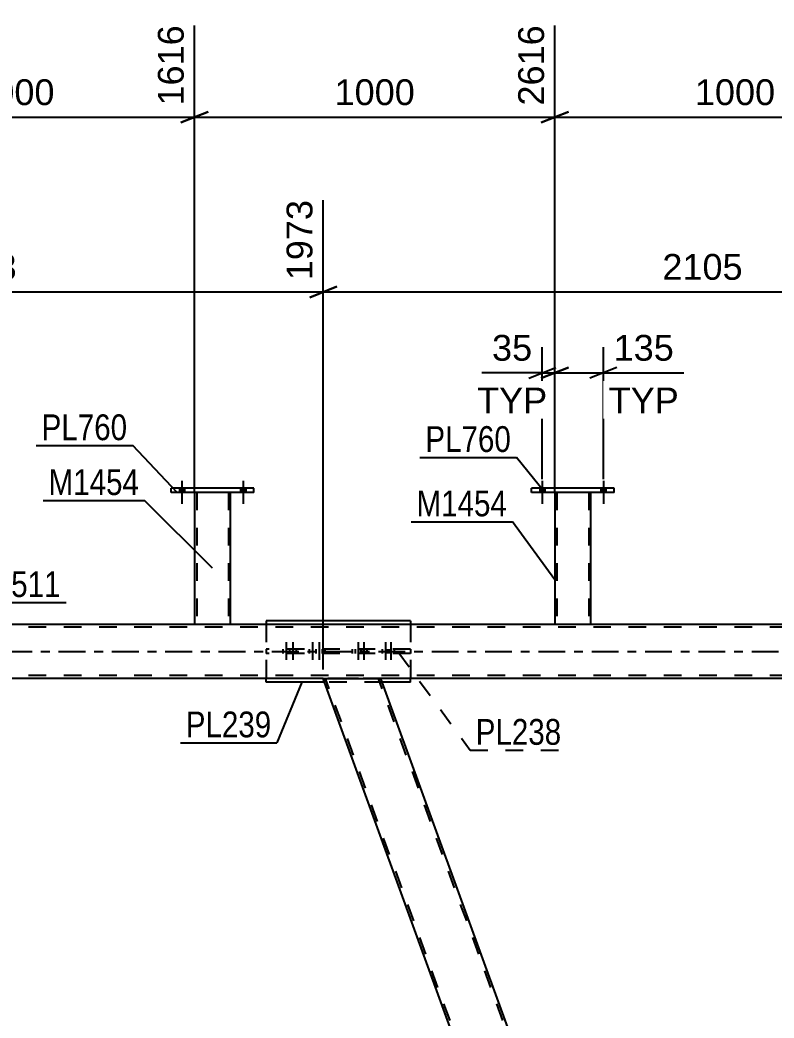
# Model space of a CAD drawing. Header units: millimetres. Extents: x -88 to 753, y -403 to 191.
# Drawn here: x 43.5 to 127.2, y -40.7 to 70.1 of the extents above; entities that cross this region are included whole.
import ezdxf

# ---------------------------------------------------------------- set-up
doc = ezdxf.new("R2010")
doc.units = ezdxf.units.MM
doc.linetypes.add('DXK_LINE_DOT2', pattern=[3.9198, 1.9599, -1.9599])
doc.linetypes.add('DXK_LINE_DOT3', pattern=[5.9187, 2.979, -0.9799, 0.9799, -0.9799])
doc.styles.add('Arial', font='arial.ttf', dxfattribs={"height": 0.2})
doc.styles.add('Arial Narrow', font='ARIALN.TTF', dxfattribs={"height": 0.2})

# ---------------------------------------------------------------- blocks, each defined once
blk = doc.blocks.new('Bolt-317404679-3487 - 2929')
at = {"color": 1, "linetype": 'DXK_LINE_DOT2'}
for p, q in [((72.68, 0.24), (72.68, -0.24)), ((73.04, 1.04), (73.04, -1.96)), ((73.4, 0.24), (73.4, -0.24)), ((73.41, 0.24), (73.41, -0.24)), ((73.77, 1.04), (73.77, -1.96)), ((74.13, 0.24), (74.13, -0.24)), ((75.6, 0.24), (75.6, -0.24)), ((75.96, 1.04), (75.96, -1.96)), ((76.32, 0.24), (76.32, -0.24)), ((76.33, 0.24), (76.33, -0.24)), ((76.69, 1.04), (76.69, -1.96)), ((77.05, 0.24), (77.05, -0.24))]:
    blk.add_line(p, q, dxfattribs=at)
blk = doc.blocks.new('Part-317404679-3100 - 2929')
at = {"color": 2, "linetype": 'Continuous'}
for p, q in [((102.86, 17.64), (102.86, 3)), ((106.86, 3), (106.86, 17.64))]:
    blk.add_line(p, q, dxfattribs=at)
at = {"color": 7, "linetype": 'DXK_LINE_DOT2'}
for p, q in [((106.86, 17.64), (102.86, 17.64)), ((103.1, 17.64), (103.1, 3)), ((106.62, 17.64), (106.62, 3)), ((106.86, 3), (102.86, 3)), ((106.86, 3), (106.86, 3)), ((106.86, 3), (106.86, 3))]:
    blk.add_line(p, q, dxfattribs=at)
blk = doc.blocks.new('Part-317404679-3012 - 2929')
at = {"color": 2, "linetype": 'Continuous'}
for p, q in [((626.43, 3), (12.26, 3)), ((77.15, -3), (12.26, -3)), ((162.29, -3), (83.54, -3))]:
    blk.add_line(p, q, dxfattribs=at)
at = {"color": 7, "linetype": 'DXK_LINE_DOT2'}
for p, q in [((630.43, 2.68), (12.26, 2.68)), ((630.43, -2.68), (12.26, -2.68)), ((629.83, -3), (77.15, -3)), ((83.54, -3), (77.15, -3))]:
    blk.add_line(p, q, dxfattribs=at)
at = {"color": 7, "linetype": 'DXK_LINE_DOT3'}
blk.add_line((12.26, 0), (640.43, 0), dxfattribs=at)
blk = doc.blocks.new('Part-317404679-3043 - 2929')
at = {"color": 2, "linetype": 'Continuous'}
for p, q in [((60.26, 17.64), (60.26, 18.12)), ((69.46, 18.12), (60.26, 18.12)), ((69.46, 17.64), (69.46, 18.12)), ((69.46, 17.64), (60.26, 17.64))]:
    blk.add_line(p, q, dxfattribs=at)
blk = doc.blocks.new('Part-317404679-3105 - 2929')
at = {"color": 2, "linetype": 'Continuous'}
for p, q in [((100.26, 17.64), (100.26, 18.12)), ((109.46, 18.12), (100.26, 18.12)), ((109.46, 17.64), (109.46, 18.12)), ((109.46, 17.64), (100.26, 17.64))]:
    blk.add_line(p, q, dxfattribs=at)
blk = doc.blocks.new('Part-317404679-3110 - 2929')
at = {"color": 2, "linetype": 'Continuous'}
for p, q in [((62.86, 17.64), (62.86, 3)), ((66.86, 3), (66.86, 17.64))]:
    blk.add_line(p, q, dxfattribs=at)
at = {"color": 7, "linetype": 'DXK_LINE_DOT2'}
for p, q in [((66.86, 17.64), (62.86, 17.64)), ((63.1, 17.64), (63.1, 3)), ((66.62, 17.64), (66.62, 3)), ((66.86, 3), (62.86, 3)), ((66.86, 3), (66.86, 3)), ((66.86, 3), (66.86, 3))]:
    blk.add_line(p, q, dxfattribs=at)
blk = doc.blocks.new('Part-317404679-3309 - 2929')
at = {"color": 2, "linetype": 'Continuous'}
for p, q in [((120.46, -122), (77.15, -3)), ((77.15, -3), (83.54, -3)), ((126.85, -122), (83.54, -3))]:
    blk.add_line(p, q, dxfattribs=at)
at = {"color": 7, "linetype": 'DXK_LINE_DOT2'}
for p, q in [((120.72, -122), (77.41, -3)), ((126.59, -122), (83.28, -3))]:
    blk.add_line(p, q, dxfattribs=at)
blk = doc.blocks.new('Part-317404679-3415 - 2929')
at = {"color": 7, "linetype": 'DXK_LINE_DOT2'}
for p, q in [((86.82, 0.24), (70.82, 0.24)), ((70.82, 0.24), (70.82, -0.24)), ((77.33, 0.24), (77.33, -0.24)), ((80.41, -0.24), (80.41, 0.24)), ((86.82, 0.24), (86.82, -0.24)), ((86.82, -0.24), (70.82, -0.24))]:
    blk.add_line(p, q, dxfattribs=at)
blk = doc.blocks.new('Part-317404679-3420 - 2929')
at = {"color": 2, "linetype": 'Continuous'}
for p, q in [((70.82, 3.4), (70.82, 3)), ((86.82, 3.4), (70.82, 3.4)), ((86.82, 3.4), (86.82, 3)), ((70.82, -3.4), (70.82, -3)), ((86.82, -3.4), (86.82, -3)), ((77.3, -3.4), (70.82, -3.4)), ((86.82, -3.4), (83.68, -3.4))]:
    blk.add_line(p, q, dxfattribs=at)
at = {"color": 7, "linetype": 'DXK_LINE_DOT2'}
for p, q in [((70.82, 3), (70.82, -3)), ((86.82, 3), (86.82, -3)), ((83.68, -3.4), (77.3, -3.4))]:
    blk.add_line(p, q, dxfattribs=at)
blk = doc.blocks.new('Bolt-317404679-3477 - 2929')
at = {"linetype": 'Continuous'}
for points in [[(101.18, 17.64), (101.74, 17.64), (101.74, 18.12), (101.18, 18.12)], [(101.18, 17.64), (101.74, 17.64), (101.74, 18.12), (101.18, 18.12)], [(107.98, 17.64), (108.54, 17.64), (108.54, 18.12), (107.98, 18.12)], [(107.98, 17.64), (108.54, 17.64), (108.54, 18.12), (107.98, 18.12)]]:
    blk.add_hatch(color=1, dxfattribs=at).paths.add_polyline_path(points)
at = {"color": 1, "linetype": 'Continuous'}
for p, q in [((101.46, 18.92), (101.46, 16.4)), ((101.46, 18.92), (101.46, 16.4)), ((108.26, 18.92), (108.26, 16.4)), ((108.26, 18.92), (108.26, 16.4)), ((101.18, 18.12), (101.18, 17.64)), ((101.18, 18.12), (101.18, 17.64)), ((101.74, 18.12), (101.74, 17.64)), ((101.74, 18.12), (101.74, 17.64)), ((107.98, 18.12), (107.98, 17.64)), ((107.98, 18.12), (107.98, 17.64)), ((108.54, 18.12), (108.54, 17.64)), ((108.54, 18.12), (108.54, 17.64))]:
    blk.add_line(p, q, dxfattribs=at)
blk = doc.blocks.new('Bolt-317404679-3479 - 2929')
at = {"linetype": 'Continuous'}
for points in [[(61.18, 17.64), (61.74, 17.64), (61.74, 18.12), (61.18, 18.12)], [(61.18, 17.64), (61.74, 17.64), (61.74, 18.12), (61.18, 18.12)], [(67.98, 17.64), (68.54, 17.64), (68.54, 18.12), (67.98, 18.12)], [(67.98, 17.64), (68.54, 17.64), (68.54, 18.12), (67.98, 18.12)]]:
    blk.add_hatch(color=1, dxfattribs=at).paths.add_polyline_path(points)
at = {"color": 1, "linetype": 'Continuous'}
for p, q in [((61.46, 18.92), (61.46, 16.4)), ((61.46, 18.92), (61.46, 16.4)), ((68.26, 18.92), (68.26, 16.4)), ((68.26, 18.92), (68.26, 16.4)), ((61.18, 18.12), (61.18, 17.64)), ((61.18, 18.12), (61.18, 17.64)), ((61.74, 18.12), (61.74, 17.64)), ((61.74, 18.12), (61.74, 17.64)), ((67.98, 18.12), (67.98, 17.64)), ((67.98, 18.12), (67.98, 17.64)), ((68.54, 18.12), (68.54, 17.64)), ((68.54, 18.12), (68.54, 17.64))]:
    blk.add_line(p, q, dxfattribs=at)
blk = doc.blocks.new('Bolt-317404679-3480 - 2929')
at = {"color": 1, "linetype": 'DXK_LINE_DOT2'}
for p, q in [((80.68, 0.24), (80.68, -0.24)), ((81.04, 1.04), (81.04, -1.96)), ((81.28, 0.24), (81.28, -0.24)), ((81.4, 0.24), (81.4, -0.24)), ((81.64, 1.04), (81.64, -1.96)), ((82, 0.24), (82, -0.24)), ((83.7, 0.24), (83.7, -0.24)), ((84.06, 1.04), (84.06, -1.96)), ((84.3, 0.24), (84.3, -0.24)), ((84.42, 0.24), (84.42, -0.24)), ((84.66, 1.04), (84.66, -1.96)), ((85.02, 0.24), (85.02, -0.24))]:
    blk.add_line(p, q, dxfattribs=at)
blk = doc.blocks.new('StraightDimension-317404679-3555 - 2929')
at = {"color": 7, "linetype": 'Continuous'}
for p, q in [((102.86, 17.62), (102.86, 69.49)), ((142.86, 18.64), (142.86, 69.49)), ((104.36, 59.89), (101.36, 58.69)), ((141.36, 58.69), (144.36, 59.89)), ((102.86, 59.29), (142.86, 59.29))]:
    blk.add_line(p, q, dxfattribs=at)
at = {"color": 0}
blk.add_wipeout([(127.91, 60.04), (127.91, 64.24), (117.81, 64.24), (117.81, 60.04)], dxfattribs=at)
at = {"color": 3, "style": 'Arial'}
blk.add_text('1000', height=2.865, dxfattribs=at).set_placement((118.41, 60.64))
at = {"color": 0, "linetype": 'Continuous'}
blk.add_wipeout([(142.26, 70.09), (138.06, 70.09), (138.06, 59.99), (142.26, 59.99)], dxfattribs=at)
at = {"color": 3, "linetype": 'Continuous', "style": 'Arial'}
blk.add_text('3616', height=2.865, rotation=90.0002, dxfattribs=at).set_placement((141.66, 60.59))
blk = doc.blocks.new('StraightDimension-317404679-9100 - 2929')
at = {"color": 7, "linetype": 'Continuous'}
for p, q in [((77.15, -2), (77.15, 50.09)), ((161.34, -2), (161.34, 50.09)), ((78.65, 40.5), (75.65, 39.3)), ((77.15, 39.9), (161.34, 39.9)), ((159.84, 39.3), (162.84, 40.5))]:
    blk.add_line(p, q, dxfattribs=at)
at = {"color": 0}
blk.add_wipeout([(124.29, 40.65), (124.29, 44.85), (114.2, 44.85), (114.2, 40.65)], dxfattribs=at)
at = {"color": 3, "style": 'Arial'}
blk.add_text('2105', height=2.865, dxfattribs=at).set_placement((114.8, 41.25))
at = {"color": 0, "linetype": 'Continuous'}
blk.add_wipeout([(160.74, 50.69), (156.54, 50.69), (156.54, 40.6), (160.74, 40.6)], dxfattribs=at)
at = {"color": 3, "linetype": 'Continuous', "style": 'Arial'}
blk.add_text('4078', height=2.865, rotation=90.0002, dxfattribs=at).set_placement((160.14, 41.2))
blk = doc.blocks.new('StraightDimension-317404679-9101 - 2929')
at = {"color": 7, "linetype": 'Continuous'}
for p, q in [((77.15, -2), (77.15, 50.09)), ((0.16, 4), (0.16, 43.42)), ((1.66, 40.5), (-1.34, 39.3)), ((0.16, 39.9), (77.15, 39.9)), ((75.65, 39.3), (78.65, 40.5))]:
    blk.add_line(p, q, dxfattribs=at)
at = {"color": 0}
blk.add_wipeout([(43.7, 40.65), (43.7, 44.85), (33.61, 44.85), (33.61, 40.65)], dxfattribs=at)
at = {"color": 3, "style": 'Arial'}
blk.add_text('1973', height=2.865, dxfattribs=at).set_placement((34.21, 41.25))
at = {"color": 0, "linetype": 'Continuous'}
for points in [[(76.55, 50.69), (72.35, 50.69), (72.35, 40.6), (76.55, 40.6)], [(-0.44, 44.02), (-4.64, 44.02), (-4.64, 40.6), (-0.44, 40.6)]]:
    blk.add_wipeout(points, dxfattribs=at)
at = {"color": 3, "linetype": 'Continuous', "style": 'Arial'}
for s, height, p in [('1973', 2.865, (75.95, 41.2)), ('0', 2.87, (-1.04, 41.2))]:
    blk.add_text(s, height=height, rotation=90.0002, dxfattribs=at).set_placement(p)
blk = doc.blocks.new('StraightDimension-317404679-3556 - 2929')
at = {"color": 7, "linetype": 'Continuous'}
for p, q in [((62.86, 17.62), (62.86, 69.49)), ((102.86, 17.62), (102.86, 69.49)), ((64.36, 59.89), (61.36, 58.69)), ((101.36, 58.69), (104.36, 59.89)), ((62.86, 59.29), (102.86, 59.29))]:
    blk.add_line(p, q, dxfattribs=at)
at = {"color": 0}
blk.add_wipeout([(87.91, 60.04), (87.91, 64.24), (77.81, 64.24), (77.81, 60.04)], dxfattribs=at)
at = {"color": 3, "style": 'Arial'}
blk.add_text('1000', height=2.865, dxfattribs=at).set_placement((78.41, 60.64))
at = {"color": 0, "linetype": 'Continuous'}
blk.add_wipeout([(102.26, 70.09), (98.06, 70.09), (98.06, 59.99), (102.26, 59.99)], dxfattribs=at)
at = {"color": 3, "linetype": 'Continuous', "style": 'Arial'}
blk.add_text('2616', height=2.865, rotation=90.0002, dxfattribs=at).set_placement((101.66, 60.59))
blk = doc.blocks.new('StraightDimension-317404679-3557 - 2929')
at = {"color": 7, "linetype": 'Continuous'}
for p, q in [((62.86, 17.62), (62.86, 69.49)), ((22.86, 18.24), (22.86, 67.26)), ((24.36, 59.89), (21.36, 58.69)), ((61.36, 58.69), (64.36, 59.89)), ((22.86, 59.29), (62.86, 59.29))]:
    blk.add_line(p, q, dxfattribs=at)
at = {"color": 0}
blk.add_wipeout([(47.91, 60.04), (47.91, 64.24), (37.81, 64.24), (37.81, 60.04)], dxfattribs=at)
at = {"color": 3, "style": 'Arial'}
blk.add_text('1000', height=2.865, dxfattribs=at).set_placement((38.41, 60.64))
at = {"color": 0, "linetype": 'Continuous'}
blk.add_wipeout([(62.26, 70.09), (58.06, 70.09), (58.06, 59.99), (62.26, 59.99)], dxfattribs=at)
at = {"color": 3, "linetype": 'Continuous', "style": 'Arial'}
blk.add_text('1616', height=2.865, rotation=90.0002, dxfattribs=at).set_placement((61.66, 60.59))
blk = doc.blocks.new('StraightDimension-317404679-4782 - 2929')
at = {"color": 7, "linetype": 'Continuous'}
for p, q in [((101.46, 19.12), (101.46, 33.77)), ((102.86, 18.64), (102.86, 33.77)), ((99.96, 30.32), (102.96, 31.52)), ((104.36, 31.52), (101.36, 30.32)), ((101.46, 30.92), (94.77, 30.92)), ((101.46, 30.92), (94.77, 30.92)), ((101.46, 30.92), (102.86, 30.92))]:
    blk.add_line(p, q, dxfattribs=at)
at = {"color": 0}
blk.add_wipeout([(100.94, 31.67), (100.94, 35.87), (95.29, 35.87), (95.29, 31.67)], dxfattribs=at)
at = {"color": 0, "linetype": 'Continuous'}
blk.add_wipeout([(102.6, 25.82), (102.6, 30.02), (93.63, 30.02), (93.63, 25.82)], dxfattribs=at)
at = {"color": 3, "style": 'Arial'}
blk.add_text('35', height=2.865, dxfattribs=at).set_placement((95.89, 32.27))
at = {"color": 3, "linetype": 'Continuous', "style": 'Arial'}
blk.add_text('TYP', height=2.865, dxfattribs=at).set_placement((94.23, 26.42))
blk = doc.blocks.new('StraightDimension-317404679-4792 - 2929')
at = {"color": 7, "linetype": 'Continuous'}
for p, q in [((102.86, 18.64), (102.86, 33.77)), ((108.26, 19.12), (108.26, 33.77)), ((101.36, 30.32), (104.36, 31.52)), ((109.76, 31.52), (106.76, 30.32)), ((102.86, 30.92), (108.26, 30.92)), ((108.26, 30.92), (117.18, 30.92)), ((108.26, 30.92), (117.18, 30.92))]:
    blk.add_line(p, q, dxfattribs=at)
at = {"color": 0}
blk.add_wipeout([(116.66, 31.67), (116.66, 35.87), (108.79, 35.87), (108.79, 31.67)], dxfattribs=at)
at = {"color": 0, "linetype": 'Continuous'}
blk.add_wipeout([(117.21, 25.82), (117.21, 30.02), (108.24, 30.02), (108.24, 25.82)], dxfattribs=at)
at = {"color": 3, "style": 'Arial'}
blk.add_text('135', height=2.865, dxfattribs=at).set_placement((109.39, 32.27))
at = {"color": 3, "linetype": 'Continuous', "style": 'Arial'}
blk.add_text('TYP', height=2.865, dxfattribs=at).set_placement((108.84, 26.42))
blk = doc.blocks.new('Mark-317404679-3008 - 2929')
at = {"color": 30, "linetype": 'Continuous'}
for p, q in [((34.79, 1.47), (37.54, 5.44)), ((37.54, 5.44), (48.6, 5.44))]:
    blk.add_line(p, q, dxfattribs=at)
at = {"color": 0}
blk.add_wipeout([(48, 6.04), (48, 9.04), (38.14, 9.04), (38.14, 6.04)], dxfattribs=at)
blk.add_wipeout([(48, 6.04), (48, 9.04), (38.14, 9.04), (38.14, 6.04)], dxfattribs=at)
at = {"color": 3, "style": 'Arial Narrow'}
blk.add_text('TR511', height=2.863, dxfattribs=at).set_placement((38.14, 6.04))
blk = doc.blocks.new('Mark-317404679-3039 - 2929')
at = {"color": 30, "linetype": 'Continuous'}
for p in [(45.29, 22.85), (60.95, 17.64)]:
    blk.add_line(p, (56, 22.85), dxfattribs=at)
at = {"color": 0}
blk.add_wipeout([(55.4, 23.45), (55.4, 26.45), (45.89, 26.45), (45.89, 23.45)], dxfattribs=at)
blk.add_wipeout([(55.4, 23.45), (55.4, 26.45), (45.89, 26.45), (45.89, 23.45)], dxfattribs=at)
at = {"color": 3, "style": 'Arial Narrow'}
blk.add_text('PL760', height=2.863, dxfattribs=at).set_placement((45.89, 23.45))
blk = doc.blocks.new('Mark-317404679-3096 - 2929')
at = {"color": 30, "linetype": 'Continuous'}
for p in [(86.91, 14.4), (102.86, 7.95)]:
    blk.add_line(p, (98.16, 14.4), dxfattribs=at)
at = {"color": 0}
blk.add_wipeout([(97.56, 15), (97.56, 18), (87.51, 18), (87.51, 15)], dxfattribs=at)
blk.add_wipeout([(97.56, 15), (97.56, 18), (87.51, 18), (87.51, 15)], dxfattribs=at)
at = {"color": 3, "style": 'Arial Narrow'}
blk.add_text('M1454', height=2.863, dxfattribs=at).set_placement((87.51, 15))
blk = doc.blocks.new('Mark-317404679-3101 - 2929')
at = {"color": 30, "linetype": 'Continuous'}
for p in [(87.89, 21.54), (101.76, 17.64)]:
    blk.add_line(p, (98.6, 21.54), dxfattribs=at)
at = {"color": 0}
blk.add_wipeout([(98, 22.14), (98, 25.14), (88.49, 25.14), (88.49, 22.14)], dxfattribs=at)
blk.add_wipeout([(98, 22.14), (98, 25.14), (88.49, 25.14), (88.49, 22.14)], dxfattribs=at)
at = {"color": 3, "style": 'Arial Narrow'}
blk.add_text('PL760', height=2.863, dxfattribs=at).set_placement((88.49, 22.14))
blk = doc.blocks.new('Mark-317404679-3106 - 2929')
at = {"color": 30, "linetype": 'Continuous'}
for p in [(46.06, 16.76), (64.84, 9.26)]:
    blk.add_line(p, (57.31, 16.76), dxfattribs=at)
at = {"color": 0}
blk.add_wipeout([(56.71, 17.36), (56.71, 20.36), (46.66, 20.36), (46.66, 17.36)], dxfattribs=at)
blk.add_wipeout([(56.71, 17.36), (56.71, 20.36), (46.66, 20.36), (46.66, 17.36)], dxfattribs=at)
at = {"color": 3, "style": 'Arial Narrow'}
blk.add_text('M1454', height=2.863, dxfattribs=at).set_placement((46.66, 17.36))
blk = doc.blocks.new('Mark-317404679-3411 - 2929')
at = {"color": 30, "linetype": 'DXK_LINE_DOT2'}
for p, q in [((85.53, -0.14), (93.48, -10.96)), ((93.48, -10.96), (104.18, -10.96))]:
    blk.add_line(p, q, dxfattribs=at)
at = {"color": 0}
blk.add_wipeout([(103.58, -10.36), (103.58, -7.36), (94.08, -7.36), (94.08, -10.36)], dxfattribs=at)
blk.add_wipeout([(103.58, -10.36), (103.58, -7.36), (94.08, -7.36), (94.08, -10.36)], dxfattribs=at)
at = {"color": 3, "style": 'Arial Narrow'}
blk.add_text('PL238', height=2.863, dxfattribs=at).set_placement((94.08, -10.36))
blk = doc.blocks.new('Mark-317404679-3416 - 2929')
at = {"color": 30, "linetype": 'Continuous'}
for p in [(74.79, -3.4), (61.29, -10.13)]:
    blk.add_line(p, (72, -10.13), dxfattribs=at)
at = {"color": 0}
blk.add_wipeout([(71.4, -9.53), (71.4, -6.53), (61.89, -6.53), (61.89, -9.53)], dxfattribs=at)
blk.add_wipeout([(71.4, -9.53), (71.4, -6.53), (61.89, -6.53), (61.89, -9.53)], dxfattribs=at)
at = {"color": 3, "style": 'Arial Narrow'}
blk.add_text('PL239', height=2.863, dxfattribs=at).set_placement((61.89, -9.53))

msp = doc.modelspace()

# ---------------------------------------------------------------- block references
for name in ['Bolt-317404679-3479 - 2929', 'Bolt-317404679-3477 - 2929', 'Part-317404679-3043 - 2929', 'Part-317404679-3105 - 2929', 'Part-317404679-3110 - 2929', 'Part-317404679-3100 - 2929', 'Part-317404679-3420 - 2929', 'Part-317404679-3012 - 2929', 'Part-317404679-3415 - 2929', 'Bolt-317404679-3487 - 2929', 'Bolt-317404679-3480 - 2929', 'Part-317404679-3309 - 2929']:
    msp.add_blockref(name, (0, 0))

# ---------------------------------------------------------------- next in the draw order: block references
for name in ['StraightDimension-317404679-3555 - 2929', 'Mark-317404679-3416 - 2929']:
    msp.add_blockref(name, (0, 0))

# ---------------------------------------------------------------- next in the draw order: block references
msp.add_blockref('StraightDimension-317404679-9100 - 2929', (0, 0))

# ---------------------------------------------------------------- next in the draw order: block references
for name in ['StraightDimension-317404679-9101 - 2929', 'Mark-317404679-3411 - 2929']:
    msp.add_blockref(name, (0, 0))

# ---------------------------------------------------------------- next in the draw order: block references
for name in ['StraightDimension-317404679-3556 - 2929', 'Mark-317404679-3008 - 2929']:
    msp.add_blockref(name, (0, 0))

# ---------------------------------------------------------------- next in the draw order: block references
for name in ['StraightDimension-317404679-3557 - 2929', 'StraightDimension-317404679-4782 - 2929', 'Mark-317404679-3096 - 2929']:
    msp.add_blockref(name, (0, 0))

# ---------------------------------------------------------------- next in the draw order: block references
for name in ['StraightDimension-317404679-4792 - 2929', 'Mark-317404679-3039 - 2929']:
    msp.add_blockref(name, (0, 0))

# ---------------------------------------------------------------- next in the draw order: block references
for name in ['Mark-317404679-3101 - 2929', 'Mark-317404679-3106 - 2929']:
    msp.add_blockref(name, (0, 0))

doc.saveas('drawing.dxf')
